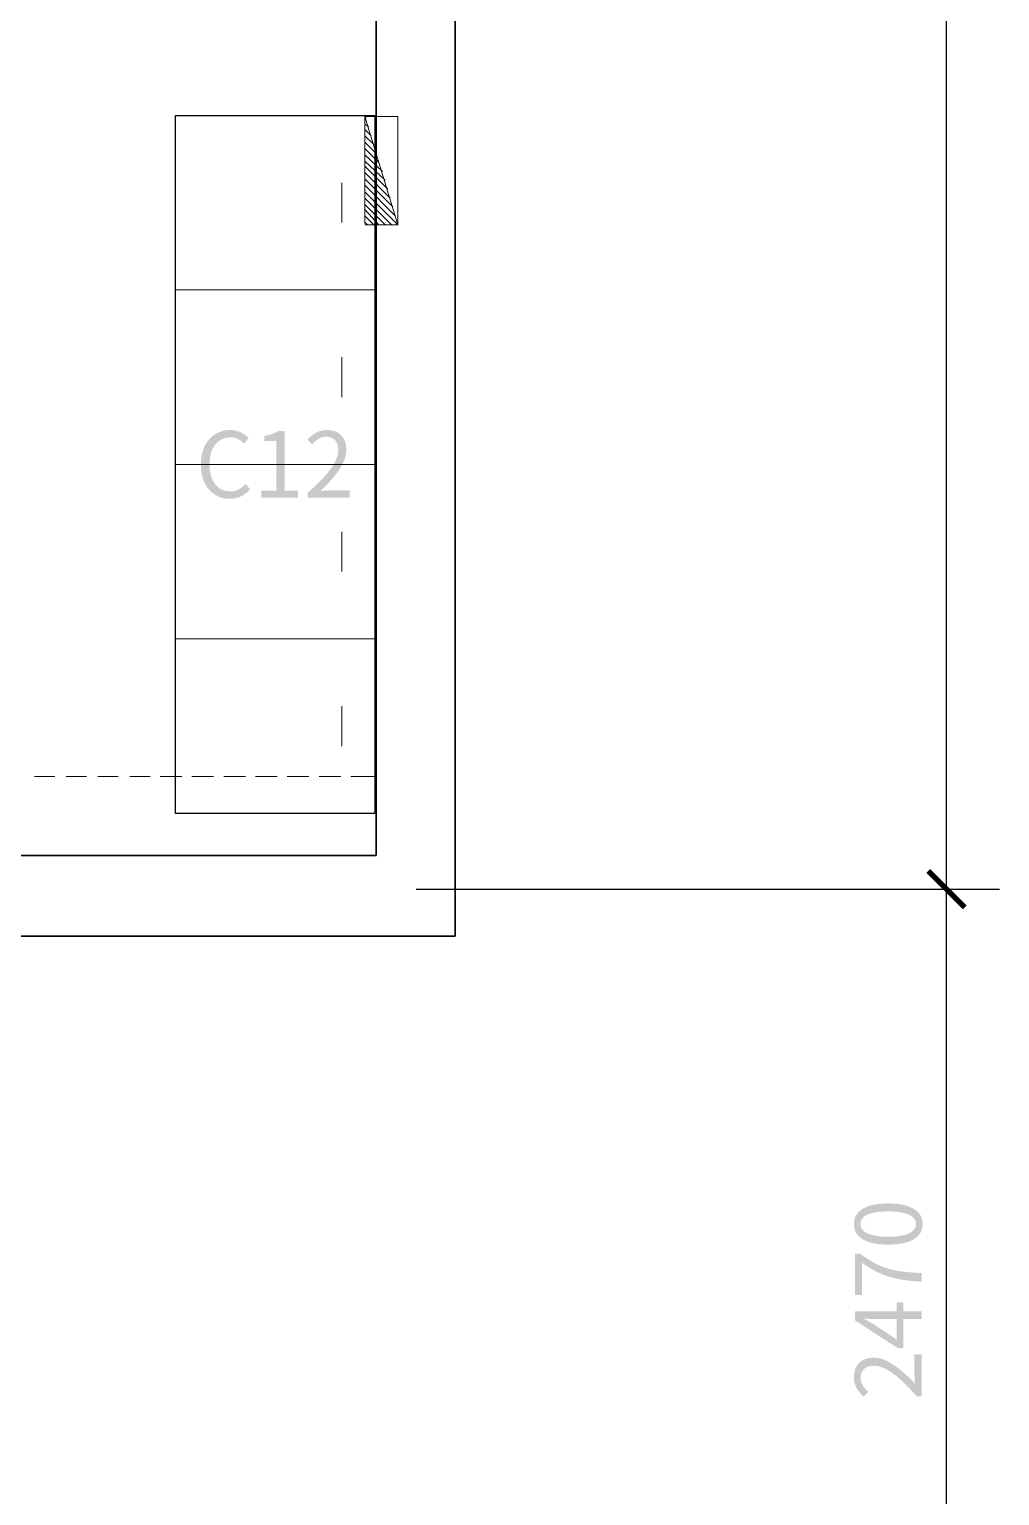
# Model space of a CAD drawing. Header units: millimetres. Extents: x -4600 to 229000, y -4300 to 19460.
# Drawn here: x 52976 to 55895, y 2445 to 6857 of the extents above; entities that cross this region are included whole.
import ezdxf

# ---------------------------------------------------------------- set-up
doc = ezdxf.new("R2010")
doc.units = ezdxf.units.MM
doc.header["$LTSCALE"] = 100
for name, color, linetype, lineweight in [('A-CABINET', 32, 'Continuous', 25), ('A-DIMS', 7, 'Continuous', 13), ('A-EX-BEAM', 8, 'Continuous', 13), ('A-EX-SERVICE', 6, 'Continuous', 13), ('A-EX-WALL', 7, 'Continuous', 35), ('A-TEXT', 7, 'Continuous', 18), ('R2-DETAIL', 7, 'Continuous', 13)]:
    doc.layers.add(name, color=color, linetype=linetype, lineweight=lineweight)

# ---------------------------------------------------------------- blocks, each defined once
blk = doc.blocks.new('SOURCE_PROPOSED')
at = {"layer": 'A-EX-BEAM'}
for p, q in [((13985.6, 4794.1), (13985.6, 4472.8)), ((14085, 4794.1), (13985.6, 4794.1)), ((14085, 4469), (13985.6, 4794.1)), ((13985.6, 4790.2), (13989.4, 4790.2)), ((13985.6, 4771.1), (13997.1, 4763.5)), ((13997.1, 4794.1), (13997.1, 4794.1)), ((14085, 4469), (14085, 4794.1)), ((14085, 4794.1), (14085, 4794.1)), ((13985.6, 4755.8), (14004.7, 4736.7)), ((13985.6, 4736.7), (14012.4, 4709.9)), ((13985.6, 4717.6), (14020, 4683.2)), ((13985.6, 4698.5), (14027.6, 4656.4)), ((13985.6, 4679.3), (14039.1, 4629.6)), ((13985.6, 4660.2), (14046.8, 4602.8)), ((13985.6, 4644.9), (14054.4, 4576.1)), ((13985.6, 4625.8), (14062.1, 4549.3)), ((13985.6, 4606.7), (14069.7, 4522.5)), ((13985.6, 4587.5), (14077.3, 4495.8)), ((13985.6, 4568.4), (14085, 4469)), ((13985.6, 4549.3), (14065.9, 4469)), ((13985.6, 4530.2), (14046.8, 4469)), ((13985.6, 4514.9), (14027.6, 4469)), ((13985.6, 4495.8), (14012.4, 4469)), ((13985.6, 4476.6), (13993.2, 4469)), ((13985.6, 4469), (14085, 4469)), ((13997.1, 4472.8), (13997.1, 4472.8)), ((14065.9, 4472.8), (14065.9, 4472.8)), ((12991.6, 2809.2), (13052.7, 2809.2)), ((13087.1, 2809.2), (13148.3, 2809.2)), ((13182.7, 2809.2), (13243.9, 2809.2)), ((13278.3, 2809.2), (13339.5, 2809.2)), ((13370.1, 2809.2), (13435, 2809.2)), ((13465.6, 2809.2), (13530.6, 2809.2)), ((13561.2, 2809.2), (13626.2, 2809.2)), ((13656.8, 2809.2), (13721.8, 2809.2)), ((13752.4, 2809.2), (13817.4, 2809.2)), ((13848, 2809.2), (13912.9, 2809.2)), ((13943.5, 2809.2), (14020, 2809.2)), ((12991.6, 2570.8), (13052.7, 2570.8)), ((13087.1, 2570.8), (13148.3, 2570.8)), ((13182.7, 2570.8), (13243.9, 2570.8)), ((13278.3, 2570.8), (13339.5, 2570.8)), ((13370.1, 2570.8), (13435, 2570.8)), ((13465.6, 2570.8), (13530.6, 2570.8)), ((13561.2, 2570.8), (13626.2, 2570.8)), ((13656.8, 2570.8), (13721.8, 2570.8)), ((13752.4, 2570.8), (13817.4, 2570.8)), ((13848, 2570.8), (13912.9, 2570.8)), ((13943.5, 2570.8), (14020, 2570.8))]:
    blk.add_line(p, q, dxfattribs=at)
at = {"layer": 'A-EX-SERVICE'}
for p, q in [((13985.6, 4794.1), (13985.6, 4472.8)), ((14085, 4794.1), (13985.6, 4794.1)), ((14085, 4469), (13985.6, 4794.1)), ((13985.6, 4790.2), (13989.4, 4790.2)), ((13985.6, 4771.1), (13997.1, 4763.5)), ((13997.1, 4794.1), (13997.1, 4794.1)), ((14085, 4469), (14085, 4794.1)), ((14085, 4794.1), (14085, 4794.1)), ((13985.6, 4755.8), (14004.7, 4736.7)), ((13985.6, 4736.7), (14012.4, 4709.9)), ((13985.6, 4717.6), (14020, 4683.2)), ((13985.6, 4698.5), (14027.6, 4656.4)), ((13985.6, 4679.3), (14039.1, 4629.6)), ((13985.6, 4660.2), (14046.8, 4602.8)), ((13985.6, 4644.9), (14054.4, 4576.1)), ((13985.6, 4625.8), (14062.1, 4549.3)), ((13985.6, 4606.7), (14069.7, 4522.5)), ((13985.6, 4587.5), (14077.3, 4495.8)), ((13985.6, 4568.4), (14085, 4469)), ((13985.6, 4549.3), (14065.9, 4469)), ((13985.6, 4530.2), (14046.8, 4469)), ((13985.6, 4514.9), (14027.6, 4469)), ((13985.6, 4495.8), (14012.4, 4469)), ((13985.6, 4476.6), (13993.2, 4469)), ((13985.6, 4469), (14085, 4469)), ((13997.1, 4472.8), (13997.1, 4472.8)), ((14065.9, 4472.8), (14065.9, 4472.8)), ((12991.6, 2809.2), (13052.7, 2809.2)), ((13087.1, 2809.2), (13148.3, 2809.2)), ((13182.7, 2809.2), (13243.9, 2809.2)), ((13278.3, 2809.2), (13339.5, 2809.2)), ((13370.1, 2809.2), (13435, 2809.2)), ((13465.6, 2809.2), (13530.6, 2809.2)), ((13561.2, 2809.2), (13626.2, 2809.2)), ((13656.8, 2809.2), (13721.8, 2809.2)), ((13752.4, 2809.2), (13817.4, 2809.2)), ((13848, 2809.2), (13912.9, 2809.2)), ((13943.5, 2809.2), (14020, 2809.2)), ((12991.6, 2570.8), (13052.7, 2570.8)), ((13087.1, 2570.8), (13148.3, 2570.8)), ((13182.7, 2570.8), (13243.9, 2570.8)), ((13278.3, 2570.8), (13339.5, 2570.8)), ((13370.1, 2570.8), (13435, 2570.8)), ((13465.6, 2570.8), (13530.6, 2570.8)), ((13561.2, 2570.8), (13626.2, 2570.8)), ((13656.8, 2570.8), (13721.8, 2570.8)), ((13752.4, 2570.8), (13817.4, 2570.8)), ((13848, 2570.8), (13912.9, 2570.8)), ((13943.5, 2570.8), (14020, 2570.8))]:
    blk.add_line(p, q, dxfattribs=at)
at = {"layer": 'A-EX-WALL'}
for p, q in [((14257, 2328.5), (14257, 11670.9)), ((14020, 2570.8), (14020, 9630)), ((10430, 2570.8), (14020, 2570.8)), ((14257, 2328.5), (10670.9, 2328.5))]:
    blk.add_line(p, q, dxfattribs=at)
blk = doc.blocks.new('FURNITURE_DESIGN')
at = {"layer": 'A-TEXT'}
h = blk.add_hatch(color=256, dxfattribs=at)
edge = h.paths.add_edge_path()
edge.add_spline(control_points=[(13579.2, 3644.4), (13605.2, 3644.4), (13624.8, 3654.7), (13640.6, 3673)], knot_values=[0, 0, 0, 0, 1, 1, 1, 1], degree=3, periodic=0)
edge.add_line((13640.6, 3673), (13626.7, 3689.1))
edge.add_spline(control_points=[(13626.7, 3689.1), (13613.9, 3674.9), (13599.4, 3666.5), (13580.3, 3666.5), (13542.1, 3666.5), (13518.1, 3698.1), (13518.1, 3748.6), (13518.1, 3798.5), (13543.5, 3829.3), (13581.1, 3829.3), (13598.3, 3829.3), (13611.4, 3821.7), (13622.1, 3810.5)], knot_values=[0, 0, 0, 0, 1, 1, 1, 2, 2, 2, 3, 3, 3, 4, 4, 4, 4], degree=3, periodic=0)
edge.add_line((13622.1, 3810.5), (13635.7, 3826.9))
edge.add_spline(control_points=[(13635.7, 3826.9), (13624.3, 3839.7), (13605.2, 3851.4), (13580.9, 3851.4), (13530.1, 3851.4), (13492.2, 3812.4), (13492.2, 3747.8), (13492.2, 3682.8), (13529.3, 3644.4), (13579.2, 3644.4)], knot_values=[0, 0, 0, 0, 1, 1, 1, 2, 2, 2, 3, 3, 3, 3], degree=3, periodic=0)
h = blk.add_hatch(color=256, dxfattribs=at)
edge = h.paths.add_edge_path()
edge.add_line((13674.5, 3647.9), (13784.1, 3647.9))
edge.add_line((13784.1, 3647.9), (13784.1, 3668.6))
edge.add_line((13784.1, 3668.6), (13744, 3668.6))
edge.add_line((13744, 3668.6), (13744, 3847.9))
edge.add_line((13744, 3847.9), (13724.9, 3847.9))
edge.add_spline(control_points=[(13724.9, 3847.9), (13714, 3841.6), (13701.2, 3837), (13683.5, 3833.7)], knot_values=[0, 0, 0, 0, 1, 1, 1, 1], degree=3, periodic=0)
edge.add_line((13683.5, 3833.7), (13683.5, 3817.9))
edge.add_line((13683.5, 3817.9), (13719.2, 3817.9))
edge.add_line((13719.2, 3817.9), (13719.2, 3668.6))
edge.add_line((13719.2, 3668.6), (13674.5, 3668.6))
edge.add_line((13674.5, 3668.6), (13674.5, 3647.9))
h = blk.add_hatch(color=256, dxfattribs=at)
edge = h.paths.add_edge_path()
edge.add_line((13813.9, 3647.9), (13939.7, 3647.9))
edge.add_line((13939.7, 3647.9), (13939.7, 3669.5))
edge.add_line((13939.7, 3669.5), (13884.3, 3669.5))
edge.add_spline(control_points=[(13884.3, 3669.5), (13874.2, 3669.5), (13861.9, 3668.4), (13851.5, 3667.5)], knot_values=[0, 0, 0, 0, 1, 1, 1, 1], degree=3, periodic=0)
edge.add_spline(control_points=[(13851.5, 3667.5), (13898.5, 3712), (13930.1, 3752.7), (13930.1, 3792.8), (13930.1, 3828.3), (13907.5, 3851.4), (13871.7, 3851.4), (13846.4, 3851.4), (13828.9, 3840), (13812.8, 3822.2)], knot_values=[0, 0, 0, 0, 1, 1, 1, 2, 2, 2, 3, 3, 3, 3], degree=3, periodic=0)
edge.add_line((13812.8, 3822.2), (13827.3, 3808.1))
edge.add_spline(control_points=[(13827.3, 3808.1), (13838.4, 3821.4), (13852.4, 3831.3), (13868.7, 3831.3), (13893.6, 3831.3), (13905.6, 3814.6), (13905.6, 3791.7), (13905.6, 3757.3), (13876.6, 3717.5), (13813.9, 3662.6)], knot_values=[0, 0, 0, 0, 1, 1, 1, 2, 2, 2, 3, 3, 3, 3], degree=3, periodic=0)
edge.add_line((13813.9, 3662.6), (13813.9, 3647.9))
at = {"layer": 'A-CABINET'}
blk.add_lwpolyline([(13415.9, 4797.9), (14015.9, 4797.9), (14015.9, 2697.9), (13415.9, 2697.9)], close=True, dxfattribs=at)
at = {"layer": 'R2-DETAIL'}
for p, q in [((13915.9, 4475.4), (13915.9, 4595.4)), ((13415.9, 4272.9), (14015.9, 4272.9)), ((13915.9, 3950.4), (13915.9, 4070.4)), ((13415.9, 3747.9), (14015.9, 3747.9)), ((13915.9, 3425.4), (13915.9, 3545.4)), ((13415.9, 3222.9), (14015.9, 3222.9)), ((13915.9, 2900.4), (13915.9, 3020.4))]:
    blk.add_line(p, q, dxfattribs=at)
blk = doc.blocks.new('_ARCHTICK')
at = {"color": 0, "linetype": 'BYBLOCK', "const_width": 0.15}
blk.add_lwpolyline([(-0.5, -0.5), (0.5, 0.5)], dxfattribs=at)
blk = doc.blocks.new('*D19')
for p, q in [((15735.3, 2470), (15735.3, 9870)), ((14140, 2470), (15895.3, 2470))]:
    blk.add_line(p, q)
at = {"layer": 'Defpoints'}
for p in [(14020, 2470), (15735.3, 2470)]:
    blk.add_point(p, dxfattribs=at)
at = {"layer": 'A-DIMS', "xscale": 110, "yscale": 110, "rotation": 270}
blk.add_blockref('_ARCHTICK', (15735.3, 2470), dxfattribs=at)
blk = doc.blocks.new('*D20')
at = {"layer": 'A-DIMS'}
h = blk.add_hatch(color=256, dxfattribs=at)
edge = h.paths.add_edge_path()
edge.add_spline(control_points=[(15663.9, 1462.3), (15663.9, 1500.2), (15629.5, 1524.5), (15559.7, 1524.5), (15490.4, 1524.5), (15456.8, 1500.2), (15456.8, 1462.3), (15456.8, 1424.1), (15490.4, 1400.1), (15559.7, 1400.1), (15629.5, 1400.1), (15663.9, 1424.1), (15663.9, 1462.3)], knot_values=[0, 0, 0, 0, 1, 1, 1, 2, 2, 2, 3, 3, 3, 4, 4, 4, 4], degree=3, periodic=0)
edge = h.paths.add_edge_path(flags=0)
edge.add_spline(control_points=[(15643.7, 1462.3), (15643.7, 1439.6), (15618.3, 1424.1), (15559.7, 1424.1), (15501.3, 1424.1), (15476.4, 1439.6), (15476.4, 1462.3), (15476.4, 1484.9), (15501.3, 1500.5), (15559.7, 1500.5), (15618.3, 1500.5), (15643.7, 1484.9), (15643.7, 1462.3)], knot_values=[0, 0, 0, 0, 1, 1, 1, 2, 2, 2, 3, 3, 3, 4, 4, 4, 4], degree=3, periodic=0)
h = blk.add_hatch(color=256, dxfattribs=at)
edge = h.paths.add_edge_path()
edge.add_line((15660.3, 1289), (15660.3, 1314.9))
edge.add_spline(control_points=[(15660.3, 1314.9), (15582, 1318.2), (15535.4, 1326.7), (15475.4, 1373.6)], knot_values=[0, 0, 0, 0, 1, 1, 1, 1], degree=3, periodic=0)
edge.add_line((15475.4, 1373.6), (15460.3, 1373.6))
edge.add_line((15460.3, 1373.6), (15460.3, 1248.4))
edge.add_line((15460.3, 1248.4), (15481.6, 1248.4))
edge.add_line((15481.6, 1248.4), (15481.6, 1345.5))
edge.add_spline(control_points=[(15481.6, 1345.5), (15536.2, 1306.2), (15584.5, 1292.6), (15660.3, 1289)], knot_values=[0, 0, 0, 0, 1, 1, 1, 1], degree=3, periodic=0)
h = blk.add_hatch(color=256, dxfattribs=at)
h.paths.add_polyline_path([(15660.3, 1176.3), (15660.3, 1199.8), (15605.2, 1199.8), (15605.2, 1226.5), (15585.3, 1226.5), (15585.3, 1199.8), (15460.3, 1199.8), (15460.3, 1172.2), (15588.9, 1089), (15605.2, 1089), (15605.2, 1176.3), (15660.3, 1176.3)])
edge = h.paths.add_edge_path(flags=0)
edge.add_line((15585.3, 1176.3), (15585.3, 1114.9))
edge.add_line((15585.3, 1114.9), (15517.1, 1160.5))
edge.add_spline(control_points=[(15517.1, 1160.5), (15507.3, 1166.2), (15497.2, 1171.7), (15487.6, 1176.6)], knot_values=[0, 0, 0, 0, 1, 1, 1, 1], degree=3, periodic=0)
edge.add_line((15487.6, 1176.6), (15487.6, 1177.7))
edge.add_spline(control_points=[(15487.6, 1177.7), (15497.7, 1177.2), (15514.1, 1176.3), (15523.9, 1176.3)], knot_values=[0, 0, 0, 0, 1, 1, 1, 1], degree=3, periodic=0)
edge.add_line((15523.9, 1176.3), (15585.3, 1176.3))
h = blk.add_hatch(color=256, dxfattribs=at)
edge = h.paths.add_edge_path()
edge.add_line((15660.3, 944.1), (15660.3, 1069.9))
edge.add_line((15660.3, 1069.9), (15638.8, 1069.9))
edge.add_line((15638.8, 1069.9), (15638.8, 1014.5))
edge.add_spline(control_points=[(15638.8, 1014.5), (15638.8, 1004.4), (15639.9, 992.2), (15640.7, 981.8)], knot_values=[0, 0, 0, 0, 1, 1, 1, 1], degree=3, periodic=0)
edge.add_spline(control_points=[(15640.7, 981.8), (15596.2, 1028.7), (15555.6, 1060.4), (15515.5, 1060.4), (15480, 1060.4), (15456.8, 1037.7), (15456.8, 1002), (15456.8, 976.6), (15468.3, 959.1), (15486, 943)], knot_values=[0, 0, 0, 0, 1, 1, 1, 2, 2, 2, 3, 3, 3, 3], degree=3, periodic=0)
edge.add_line((15486, 943), (15500.2, 957.5))
edge.add_spline(control_points=[(15500.2, 957.5), (15486.8, 968.7), (15477, 982.6), (15477, 999), (15477, 1023.8), (15493.6, 1035.8), (15516.6, 1035.8), (15550.9, 1035.8), (15590.8, 1006.9), (15645.6, 944.1)], knot_values=[0, 0, 0, 0, 1, 1, 1, 2, 2, 2, 3, 3, 3, 3], degree=3, periodic=0)
edge.add_line((15645.6, 944.1), (15660.3, 944.1))
for p, q in [((14140, 2470), (15895.3, 2470)), ((15735.3, 0), (15735.3, 2470)), ((14140, 0), (15895.3, 0))]:
    blk.add_line(p, q)
at = {"layer": 'Defpoints'}
for p in [(14020, 2470), (14020, 0), (15735.3, 0)]:
    blk.add_point(p, dxfattribs=at)
at = {"layer": 'A-DIMS', "xscale": 110, "yscale": 110}
for p, rotation in [((15735.3, 2470), 90), ((15735.3, 0), 270)]:
    blk.add_blockref('_ARCHTICK', p, dxfattribs=dict(at, rotation=rotation))
blk = doc.blocks.new('SOURCE_DIMENSIONS')
for name in ['*D19', '*D20']:
    blk.add_blockref(name, (0, 0))
blk = doc.blocks.new('PLAN_DIMENSIONS')
blk.add_blockref('SOURCE_DIMENSIONS', (0, 0))
blk = doc.blocks.new('A02_SHEET')
for name in ['PLAN_DIMENSIONS', 'SOURCE_PROPOSED', 'FURNITURE_DESIGN']:
    blk.add_blockref(name, (0, 1800))

msp = doc.modelspace()

# ---------------------------------------------------------------- block references
msp.add_blockref('A02_SHEET', (40000, 0))

doc.saveas('drawing.dxf')
